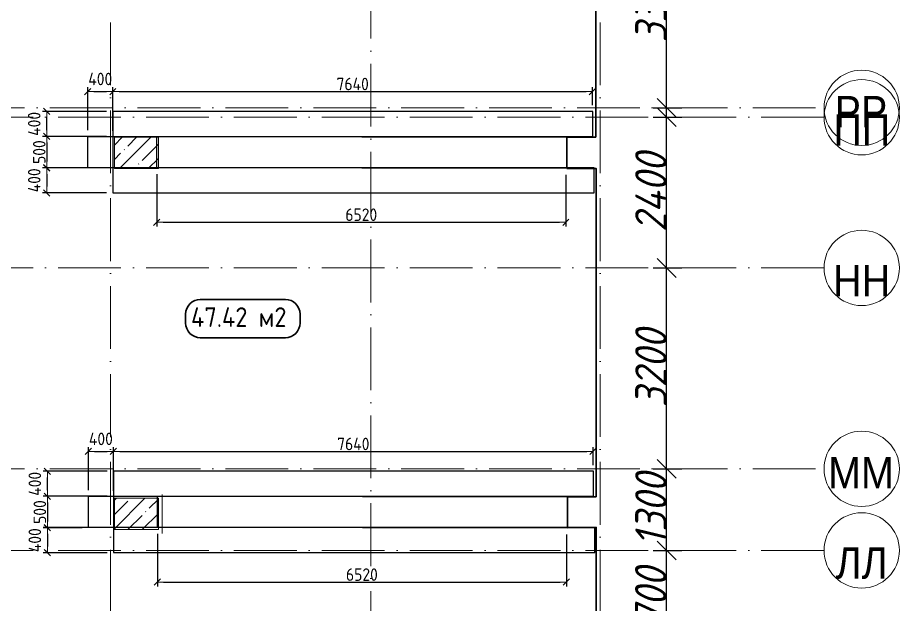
# Model space of a CAD drawing. Header units: millimetres. Extents: x -537608 to 253996, y -217170 to 186033.
# Drawn here: x 81636 to 95682, y 150270 to 159615 of the extents above; entities that cross this region are included whole.
import ezdxf

# ---------------------------------------------------------------- set-up
doc = ezdxf.new("R2010")
doc.units = ezdxf.units.MM
doc.linetypes.add('50_200_ШТРИХ_1Т_ш5_п1_п1_', pattern=[1400, 1000, -200, 0, -200])
for name, color, linetype, lineweight in [('A-ANNO-DIMS', 7, 'Continuous', 9), ('A-WALL', 7, 'Continuous', 5), ('S-COLS', 7, 'Continuous', 9), ('S-COLS-1', 7, 'Continuous', 5), ('Размеры', 7, 'Continuous', 15)]:
    doc.layers.add(name, color=color, linetype=linetype, lineweight=lineweight)
for name, color, linetype, lineweight, true_color in [('Оси-1', 7, 'Continuous', 20, 0xaaaaaa), ('Оси-2', 7, 'Continuous', 9, 0xaaaaaa), ('Оси-3', 7, '50_200_ШТРИХ_1Т_ш5_п1_п1_', 9, 0xaaaaaa)]:
    doc.layers.add(name, color=color, linetype=linetype, lineweight=lineweight, true_color=true_color)
doc.layers.add('Условные обозначения', color=90, linetype='Continuous')
doc.styles.add('Arial', font='arial.ttf', dxfattribs={"width": 0.9, "height": 500})
doc.styles.add('ISOCPEUR_I_1', font='isocpeui.ttf', dxfattribs={"width": 0.9, "height": 500})
doc.styles.add('СПДС', font='isocpeur.ttf', dxfattribs={"width": 0.9})
doc.dimstyles.new('ISO-2_5_0_9К_БОЛЬШОЙ', dxfattribs={"dimscale": 304.8, "dimtxt": 497.990588, "dimasz": 0.984252, "dimexe": 0.787402, "dimexo": 0, "dimgap": 0, "dimtad": 1, "dimdec": 0, "dimzin": 0, "dimdsep": 46, "dimtxsty": 'ISOCPEUR_I_1', "dimblk1": 'OBLIQUE', "dimblk2": 'OBLIQUE', "dimsah": 1, "dimcen": 0.09, "dimdle": 0.787402, "dimazin": 0, "dimtfac": 1, "dimtdec": 4, "dimtix": 1, "dimtmove": 0, "dimatfit": 3, "dimfxl": 1, "dimtvp": 1, "dimtolj": 1, "dimtzin": 0, "dimarcsym": 2})
doc.dimstyles.new('Размера А3', dxfattribs={"dimtxt": 200, "dimasz": 100, "dimexe": 70, "dimexo": 100, "dimgap": 20, "dimtad": 1, "dimdec": 0, "dimrnd": 10, "dimzin": 0, "dimdsep": 46, "dimtxsty": 'СПДС', "dimblk": 'ARROWHEAD_6', "dimcen": 1, "dimclrd": 256, "dimclre": 256, "dimclrt": 256, "dimazin": 0, "dimtfac": 1, "dimtdec": 0, "dimtmove": 2, "dimatfit": 3, "dimfxl": 1, "dimtolj": 1, "dimtzin": 0, "dimarcsym": 0})

# ---------------------------------------------------------------- blocks, each defined once
blk = doc.blocks.new('BSC_Колонна _Прямоугольная - 500х700-V240-АИ_План этажа_Стены_3')
at = {"layer": 'S-COLS-1'}
h = blk.add_hatch(dxfattribs=at)
h.set_pattern_fill('FP_168', color=256, style=0, pattern_type=2)
h.set_pattern_definition([(315, (-64381.04, 93900), (228.0985, 228.0985), []), (315, (-64381.04, 93671.9), (228.0985, 228.0985), [403.225, -80.645, 6.706, -73.939])])
h.paths.add_polyline_path([(-250, 350), (-250, -350), (250, -350), (250, 350), (-17, 350)])
for p, q in [((250, 350), (-250, 350)), ((-250, 350), (-250, -350)), ((250, -350), (250, 350)), ((-250, -350), (250, -350))]:
    blk.add_line(p, q, dxfattribs=at)
blk = doc.blocks.new('BSC_Колонна _Прямоугольная - 500х700-V241-АИ_План этажа_Стены_3')
at = {"layer": 'S-COLS-1'}
h = blk.add_hatch(dxfattribs=at)
h.set_pattern_fill('FP_169', color=256, style=0, pattern_type=2)
h.set_pattern_definition([(315, (-70131.04, 93900), (228.0985, 228.0985), []), (315, (-70131.04, 93671.9), (228.0985, 228.0985), [403.225, -80.645, 6.706, -73.939])])
h.paths.add_polyline_path([(-250, 350), (-250, -350), (250, -350), (250, 350), (-103, 350)])
for p, q in [((250, 350), (-250, 350)), ((-250, 350), (-250, -350)), ((250, -350), (250, 350)), ((-250, -350), (250, -350))]:
    blk.add_line(p, q, dxfattribs=at)
blk = doc.blocks.new('Ось сетки - Круг_Ø6_00__ISO-2_5_0_9K_-17386508-АИ_План этажа_Стены_3')
at = {"layer": 'Оси-1'}
blk.add_circle((0, 0), 3, dxfattribs=at)
blk = doc.blocks.new('_Oblique')
at = {"color": 0, "linetype": 'ByBlock', "lineweight": -2}
blk.add_line((-0.5, -0.5), (0.5, 0.5), dxfattribs=at)
blk = doc.blocks.new('*D32')
at = {"layer": 'A-ANNO-DIMS', "color": 0, "lineweight": -2, "transparency": 16777216}
for p, q in [((45551, 96066), (45551, 98246)), ((45339, 98006), (45791, 98006)), ((45339, 96306), (45791, 96306))]:
    blk.add_line(p, q, dxfattribs=at)
at = {"layer": 'Defpoints', "color": 0, "transparency": 16777216}
for p in [(45339, 98006), (45551, 98006), (45339, 96306)]:
    blk.add_point(p, dxfattribs=at)
at = {"layer": 'A-ANNO-DIMS', "color": 0, "lineweight": -2, "transparency": 16777216, "xscale": 300, "yscale": 300, "zscale": 300}
for p, rotation in [((45551, 98006), 90), ((45551, 96306), 270)]:
    blk.add_blockref('_Oblique', p, dxfattribs=dict(at, rotation=rotation))
at = {"layer": 'A-ANNO-DIMS', "color": 0, "transparency": 16777216, "insert": (45298, 97156), "char_height": 500, "width": 1402.04, "attachment_point": 5, "rotation": 90, "style": 'ISOCPEUR_I_1'}
blk.add_mtext('\\A1;1700', dxfattribs=at)
blk = doc.blocks.new('*D33')
at = {"layer": 'A-ANNO-DIMS', "color": 0, "lineweight": -2, "transparency": 16777216}
for p, q in [((45551, 97766), (45551, 99546)), ((45339, 99306), (45791, 99306)), ((45339, 98006), (45791, 98006))]:
    blk.add_line(p, q, dxfattribs=at)
at = {"layer": 'Defpoints', "color": 0, "transparency": 16777216}
for p in [(45339, 99306), (45551, 99306), (45339, 98006)]:
    blk.add_point(p, dxfattribs=at)
at = {"layer": 'A-ANNO-DIMS', "color": 0, "lineweight": -2, "transparency": 16777216, "xscale": 300, "yscale": 300, "zscale": 300}
for p, rotation in [((45551, 99306), 90), ((45551, 98006), 270)]:
    blk.add_blockref('_Oblique', p, dxfattribs=dict(at, rotation=rotation))
at = {"layer": 'A-ANNO-DIMS', "color": 0, "transparency": 16777216, "insert": (45301, 98656), "char_height": 500, "width": 1402.04, "attachment_point": 5, "rotation": 90, "style": 'ISOCPEUR_I_1'}
blk.add_mtext('\\A1;1300', dxfattribs=at)
blk = doc.blocks.new('*D34')
at = {"layer": 'A-ANNO-DIMS', "color": 0, "lineweight": -2, "transparency": 16777216}
for p, q in [((45551, 99066), (45551, 102746)), ((45339, 102506), (45791, 102506)), ((45339, 99306), (45791, 99306))]:
    blk.add_line(p, q, dxfattribs=at)
at = {"layer": 'Defpoints', "color": 0, "transparency": 16777216}
for p in [(45339, 102506), (45551, 102506), (45339, 99306)]:
    blk.add_point(p, dxfattribs=at)
at = {"layer": 'A-ANNO-DIMS', "color": 0, "lineweight": -2, "transparency": 16777216, "xscale": 300, "yscale": 300, "zscale": 300}
for p, rotation in [((45551, 102506), 90), ((45551, 99306), 270)]:
    blk.add_blockref('_Oblique', p, dxfattribs=dict(at, rotation=rotation))
at = {"layer": 'A-ANNO-DIMS', "color": 0, "transparency": 16777216, "insert": (45301, 100906), "char_height": 500, "width": 1516.96, "attachment_point": 5, "rotation": 90, "style": 'ISOCPEUR_I_1'}
blk.add_mtext('\\A1;3200', dxfattribs=at)
blk = doc.blocks.new('*D35')
at = {"layer": 'A-ANNO-DIMS', "color": 0, "lineweight": -2, "transparency": 16777216}
for p, q in [((45551, 102266), (45551, 105146)), ((45339, 104906), (45791, 104906)), ((45339, 102506), (45791, 102506))]:
    blk.add_line(p, q, dxfattribs=at)
at = {"layer": 'Defpoints', "color": 0, "transparency": 16777216}
for p in [(45339, 104906), (45551, 104906), (45339, 102506)]:
    blk.add_point(p, dxfattribs=at)
at = {"layer": 'A-ANNO-DIMS', "color": 0, "lineweight": -2, "transparency": 16777216, "xscale": 300, "yscale": 300, "zscale": 300}
for p, rotation in [((45551, 104906), 90), ((45551, 102506), 270)]:
    blk.add_blockref('_Oblique', p, dxfattribs=dict(at, rotation=rotation))
at = {"layer": 'A-ANNO-DIMS', "color": 0, "transparency": 16777216, "insert": (45301, 103706), "char_height": 500, "width": 1562.92, "attachment_point": 5, "rotation": 90, "style": 'ISOCPEUR_I_1'}
blk.add_mtext('\\A1;2400', dxfattribs=at)
blk = doc.blocks.new('*D36')
at = {"layer": 'A-ANNO-DIMS', "color": 0, "lineweight": -2, "transparency": 16777216}
for p, q in [((45551, 104816), (45551, 108646)), ((45339, 108406), (45791, 108406)), ((45339, 105056), (45791, 105056))]:
    blk.add_line(p, q, dxfattribs=at)
at = {"layer": 'Defpoints', "color": 0, "transparency": 16777216}
for p in [(45339, 108406), (45551, 108406), (45339, 105056)]:
    blk.add_point(p, dxfattribs=at)
at = {"layer": 'A-ANNO-DIMS', "color": 0, "lineweight": -2, "transparency": 16777216, "xscale": 300, "yscale": 300, "zscale": 300}
for p, rotation in [((45551, 108406), 90), ((45551, 105056), 270)]:
    blk.add_blockref('_Oblique', p, dxfattribs=dict(at, rotation=rotation))
at = {"layer": 'A-ANNO-DIMS', "color": 0, "transparency": 16777216, "insert": (45301, 106731), "char_height": 500, "width": 1516.96, "attachment_point": 5, "rotation": 90, "style": 'ISOCPEUR_I_1'}
blk.add_mtext('\\A1;3350', dxfattribs=at)
blk = doc.blocks.new('ARROWHEAD_6')
at = {"color": 0, "linetype": 'Continuous'}
for p, q in [((0, 0), (-1, 0)), ((-0.5, -0.5), (0.5, 0.5))]:
    blk.add_line(p, q, dxfattribs=at)
blk = doc.blocks.new('*D66')
at = {"layer": 'Defpoints', "color": 0, "transparency": 16777216}
for p in [(82100, 158122), (83152, 158122), (83152, 157724)]:
    blk.add_point(p, dxfattribs=at)
at = {"layer": 'Размеры', "lineweight": -2, "transparency": 16777216}
for p, q in [((83052, 158122), (82030, 158122)), ((82100, 157824), (82100, 158022)), ((83052, 157724), (82030, 157724))]:
    blk.add_line(p, q, dxfattribs=at)
at = {"layer": 'Размеры', "lineweight": -2, "transparency": 16777216, "xscale": 100, "yscale": 100, "zscale": 100}
for p, rotation in [((82100, 158122), 90), ((82100, 157724), 270)]:
    blk.add_blockref('ARROWHEAD_6', p, dxfattribs=dict(at, rotation=rotation))
at = {"layer": 'Размеры', "transparency": 16777216, "insert": (81900, 157923), "char_height": 200, "attachment_point": 5, "rotation": 90, "style": 'СПДС'}
blk.add_mtext('\\A1;400', dxfattribs=at)
blk = doc.blocks.new('*D67')
at = {"layer": 'Defpoints', "color": 0, "transparency": 16777216}
for p in [(83152, 158438), (82752, 157724), (83152, 157710)]:
    blk.add_point(p, dxfattribs=at)
at = {"layer": 'Размеры', "lineweight": -2, "transparency": 16777216}
for p, q in [((82752, 157824), (82752, 158508)), ((83152, 157810), (83152, 158508)), ((82852, 158438), (83052, 158438))]:
    blk.add_line(p, q, dxfattribs=at)
at = {"layer": 'Размеры', "lineweight": -2, "transparency": 16777216, "xscale": 100, "yscale": 100, "zscale": 100, "rotation": 180}
blk.add_blockref('ARROWHEAD_6', (82752, 158438), dxfattribs=at)
at = {"layer": 'Размеры', "lineweight": -2, "transparency": 16777216, "xscale": 100, "yscale": 100, "zscale": 100}
blk.add_blockref('ARROWHEAD_6', (83152, 158438), dxfattribs=at)
at = {"layer": 'Размеры', "transparency": 16777216, "insert": (82952, 158638), "char_height": 200, "attachment_point": 5, "style": 'СПДС'}
blk.add_mtext('\\A1;400', dxfattribs=at)
blk = doc.blocks.new('*D68')
at = {"layer": 'Defpoints', "color": 0, "transparency": 16777216}
for p in [(83152, 157224), (82100, 156824), (83152, 156824)]:
    blk.add_point(p, dxfattribs=at)
at = {"layer": 'Размеры', "lineweight": -2, "transparency": 16777216}
for p, q in [((83052, 157224), (82030, 157224)), ((82100, 157124), (82100, 156924)), ((83052, 156824), (82030, 156824))]:
    blk.add_line(p, q, dxfattribs=at)
at = {"layer": 'Размеры', "lineweight": -2, "transparency": 16777216, "xscale": 100, "yscale": 100, "zscale": 100}
for p, rotation in [((82100, 157224), 90), ((82100, 156824), 270)]:
    blk.add_blockref('ARROWHEAD_6', p, dxfattribs=dict(at, rotation=rotation))
at = {"layer": 'Размеры', "transparency": 16777216, "insert": (81900, 157024), "char_height": 200, "attachment_point": 5, "rotation": 90, "style": 'СПДС'}
blk.add_mtext('\\A1;400', dxfattribs=at)
blk = doc.blocks.new('*D69')
at = {"layer": 'Defpoints', "color": 0, "transparency": 16777216}
for p in [(82752, 157724), (82100, 157222), (82752, 157222)]:
    blk.add_point(p, dxfattribs=at)
at = {"layer": 'Размеры', "lineweight": -2, "transparency": 16777216}
for p, q in [((82652, 157724), (82030, 157724)), ((82100, 157624), (82100, 157322)), ((82652, 157222), (82030, 157222))]:
    blk.add_line(p, q, dxfattribs=at)
at = {"layer": 'Размеры', "lineweight": -2, "transparency": 16777216, "xscale": 100, "yscale": 100, "zscale": 100}
for p, rotation in [((82100, 157724), 90), ((82100, 157222), 270)]:
    blk.add_blockref('ARROWHEAD_6', p, dxfattribs=dict(at, rotation=rotation))
at = {"layer": 'Размеры', "transparency": 16777216, "insert": (81980, 157473), "char_height": 200, "attachment_point": 5, "rotation": 90, "style": 'СПДС'}
blk.add_mtext('\\A1;500', dxfattribs=at)
blk = doc.blocks.new('*D70')
at = {"layer": 'Defpoints', "color": 0, "transparency": 16777216}
for p in [(90793, 158438), (83152, 158122), (90793, 158122)]:
    blk.add_point(p, dxfattribs=at)
at = {"layer": 'Размеры', "lineweight": -2, "transparency": 16777216}
for p, q in [((83152, 158222), (83152, 158508)), ((90793, 158222), (90793, 158508)), ((83252, 158438), (90693, 158438))]:
    blk.add_line(p, q, dxfattribs=at)
at = {"layer": 'Размеры', "lineweight": -2, "transparency": 16777216, "xscale": 100, "yscale": 100, "zscale": 100, "rotation": 180}
blk.add_blockref('ARROWHEAD_6', (83152, 158438), dxfattribs=at)
at = {"layer": 'Размеры', "lineweight": -2, "transparency": 16777216, "xscale": 100, "yscale": 100, "zscale": 100}
blk.add_blockref('ARROWHEAD_6', (90793, 158438), dxfattribs=at)
at = {"layer": 'Размеры', "transparency": 16777216, "insert": (86973, 158558), "char_height": 200, "attachment_point": 5, "style": 'СПДС'}
blk.add_mtext('\\A1;7640', dxfattribs=at)
blk = doc.blocks.new('*D71')
at = {"layer": 'Defpoints', "color": 0, "transparency": 16777216}
for p in [(83852, 157224), (90369, 157213), (90369, 156356)]:
    blk.add_point(p, dxfattribs=at)
at = {"layer": 'Размеры', "lineweight": -2, "transparency": 16777216}
for p, q in [((83852, 157124), (83852, 156286)), ((90369, 157113), (90369, 156286)), ((83952, 156356), (90269, 156356))]:
    blk.add_line(p, q, dxfattribs=at)
at = {"layer": 'Размеры', "lineweight": -2, "transparency": 16777216, "xscale": 100, "yscale": 100, "zscale": 100, "rotation": 180}
blk.add_blockref('ARROWHEAD_6', (83852, 156356), dxfattribs=at)
at = {"layer": 'Размеры', "lineweight": -2, "transparency": 16777216, "xscale": 100, "yscale": 100, "zscale": 100}
blk.add_blockref('ARROWHEAD_6', (90369, 156356), dxfattribs=at)
at = {"layer": 'Размеры', "transparency": 16777216, "insert": (87110, 156476), "char_height": 200, "attachment_point": 5, "style": 'СПДС'}
blk.add_mtext('\\A1;6520', dxfattribs=at)
blk = doc.blocks.new('*D72')
at = {"layer": 'Defpoints', "color": 0, "transparency": 16777216}
for p in [(82110, 152389), (83162, 152389), (83162, 151991)]:
    blk.add_point(p, dxfattribs=at)
at = {"layer": 'Размеры', "lineweight": -2, "transparency": 16777216}
for p, q in [((83062, 152389), (82040, 152389)), ((82110, 152091), (82110, 152289)), ((83062, 151991), (82040, 151991))]:
    blk.add_line(p, q, dxfattribs=at)
at = {"layer": 'Размеры', "lineweight": -2, "transparency": 16777216, "xscale": 100, "yscale": 100, "zscale": 100}
for p, rotation in [((82110, 152389), 90), ((82110, 151991), 270)]:
    blk.add_blockref('ARROWHEAD_6', p, dxfattribs=dict(at, rotation=rotation))
at = {"layer": 'Размеры', "transparency": 16777216, "insert": (81910, 152190), "char_height": 200, "attachment_point": 5, "rotation": 90, "style": 'СПДС'}
blk.add_mtext('\\A1;400', dxfattribs=at)
blk = doc.blocks.new('*D73')
at = {"layer": 'Defpoints', "color": 0, "transparency": 16777216}
for p in [(83162, 152705), (82762, 151991), (83162, 151978)]:
    blk.add_point(p, dxfattribs=at)
at = {"layer": 'Размеры', "lineweight": -2, "transparency": 16777216}
for p, q in [((82762, 152091), (82762, 152775)), ((82862, 152705), (83062, 152705)), ((83162, 152078), (83162, 152775))]:
    blk.add_line(p, q, dxfattribs=at)
at = {"layer": 'Размеры', "lineweight": -2, "transparency": 16777216, "xscale": 100, "yscale": 100, "zscale": 100, "rotation": 180}
blk.add_blockref('ARROWHEAD_6', (82762, 152705), dxfattribs=at)
at = {"layer": 'Размеры', "lineweight": -2, "transparency": 16777216, "xscale": 100, "yscale": 100, "zscale": 100}
blk.add_blockref('ARROWHEAD_6', (83162, 152705), dxfattribs=at)
at = {"layer": 'Размеры', "transparency": 16777216, "insert": (82962, 152905), "char_height": 200, "attachment_point": 5, "style": 'СПДС'}
blk.add_mtext('\\A1;400', dxfattribs=at)
blk = doc.blocks.new('*D74')
at = {"layer": 'Defpoints', "color": 0, "transparency": 16777216}
for p in [(83162, 151492), (82110, 151092), (83162, 151092)]:
    blk.add_point(p, dxfattribs=at)
at = {"layer": 'Размеры', "lineweight": -2, "transparency": 16777216}
for p, q in [((83062, 151492), (82040, 151492)), ((82110, 151392), (82110, 151192)), ((83062, 151092), (82040, 151092))]:
    blk.add_line(p, q, dxfattribs=at)
at = {"layer": 'Размеры', "lineweight": -2, "transparency": 16777216, "xscale": 100, "yscale": 100, "zscale": 100}
for p, rotation in [((82110, 151492), 90), ((82110, 151092), 270)]:
    blk.add_blockref('ARROWHEAD_6', p, dxfattribs=dict(at, rotation=rotation))
at = {"layer": 'Размеры', "transparency": 16777216, "insert": (81910, 151292), "char_height": 200, "attachment_point": 5, "rotation": 90, "style": 'СПДС'}
blk.add_mtext('\\A1;400', dxfattribs=at)
blk = doc.blocks.new('*D75')
at = {"layer": 'Defpoints', "color": 0, "transparency": 16777216}
for p in [(82762, 151991), (82110, 151489), (82762, 151489)]:
    blk.add_point(p, dxfattribs=at)
at = {"layer": 'Размеры', "lineweight": -2, "transparency": 16777216}
for p, q in [((82662, 151991), (82040, 151991)), ((82110, 151891), (82110, 151589)), ((82662, 151489), (82040, 151489))]:
    blk.add_line(p, q, dxfattribs=at)
at = {"layer": 'Размеры', "lineweight": -2, "transparency": 16777216, "xscale": 100, "yscale": 100, "zscale": 100}
for p, rotation in [((82110, 151991), 90), ((82110, 151489), 270)]:
    blk.add_blockref('ARROWHEAD_6', p, dxfattribs=dict(at, rotation=rotation))
at = {"layer": 'Размеры', "transparency": 16777216, "insert": (81990, 151740), "char_height": 200, "attachment_point": 5, "rotation": 90, "style": 'СПДС'}
blk.add_mtext('\\A1;500', dxfattribs=at)
blk = doc.blocks.new('*D76')
at = {"layer": 'Defpoints', "color": 0, "transparency": 16777216}
for p in [(90803, 152705), (83162, 152389), (90803, 152389)]:
    blk.add_point(p, dxfattribs=at)
at = {"layer": 'Размеры', "lineweight": -2, "transparency": 16777216}
for p, q in [((83162, 152489), (83162, 152775)), ((83262, 152705), (90703, 152705)), ((90803, 152489), (90803, 152775))]:
    blk.add_line(p, q, dxfattribs=at)
at = {"layer": 'Размеры', "lineweight": -2, "transparency": 16777216, "xscale": 100, "yscale": 100, "zscale": 100, "rotation": 180}
blk.add_blockref('ARROWHEAD_6', (83162, 152705), dxfattribs=at)
at = {"layer": 'Размеры', "lineweight": -2, "transparency": 16777216, "xscale": 100, "yscale": 100, "zscale": 100}
blk.add_blockref('ARROWHEAD_6', (90803, 152705), dxfattribs=at)
at = {"layer": 'Размеры', "transparency": 16777216, "insert": (86983, 152825), "char_height": 200, "attachment_point": 5, "style": 'СПДС'}
blk.add_mtext('\\A1;7640', dxfattribs=at)
blk = doc.blocks.new('*D77')
at = {"layer": 'Defpoints', "color": 0, "transparency": 16777216}
for p in [(83862, 151492), (90379, 151480), (90379, 150624)]:
    blk.add_point(p, dxfattribs=at)
at = {"layer": 'Размеры', "lineweight": -2, "transparency": 16777216}
for p, q in [((83862, 151392), (83862, 150554)), ((90379, 151380), (90379, 150554)), ((83962, 150624), (90279, 150624))]:
    blk.add_line(p, q, dxfattribs=at)
at = {"layer": 'Размеры', "lineweight": -2, "transparency": 16777216, "xscale": 100, "yscale": 100, "zscale": 100, "rotation": 180}
blk.add_blockref('ARROWHEAD_6', (83862, 150624), dxfattribs=at)
at = {"layer": 'Размеры', "lineweight": -2, "transparency": 16777216, "xscale": 100, "yscale": 100, "zscale": 100}
blk.add_blockref('ARROWHEAD_6', (90379, 150624), dxfattribs=at)
at = {"layer": 'Размеры', "transparency": 16777216, "insert": (87120, 150744), "char_height": 200, "attachment_point": 5, "style": 'СПДС'}
blk.add_mtext('\\A1;6520', dxfattribs=at)
blk = doc.blocks.new('osi')
at = {"layer": 'Оси-3'}
for p, q in [((36690.8, 83013.9), (36690.8, 126205.7)), ((40840.8, 82355.8), (40840.8, 126205.7)), ((44490.8, 83013.9), (44490.8, 126205.7)), ((25922, 105055.8), (48058.7, 105055.8)), ((48058.7, 104905.8), (6276.8, 104905.8)), ((48058.7, 102505.8), (6276.8, 102505.8)), ((25922, 99305.8), (48058.7, 99305.8)), ((48058.7, 98005.8), (6276.8, 98005.8))]:
    blk.add_line(p, q, dxfattribs=at)
at = {"layer": 'Оси-1', "xscale": 199.9999999999999, "yscale": 199.9999999999999, "zscale": 199.9999999999999}
for p, rotation in [((48658.7, 105055.8), 269.9999999999995), ((48658.7, 104905.8), 89.99999999999982), ((48658.7, 102505.8), 89.9999999999998), ((48658.7, 99305.8), 269.9999999999995), ((48658.7, 98005.8), 89.9999999999998)]:
    blk.add_blockref('Ось сетки - Круг_Ø6_00__ISO-2_5_0_9K_-17386508-АИ_План этажа_Стены_3', p, dxfattribs=dict(at, rotation=rotation))
at = {"layer": 'Оси-2', "char_height": 500, "attachment_point": 5, "line_spacing_factor": 0.936439, "style": 'Arial'}
for s, insert, width in [('\\pxqc,t4.572,9.144,13.716,18.288,22.86,27.432,32.004,36.576,41.148,45.72,50.292,54.864,59.436,64.008,68.58,73.152,77.724,82.296,86.868,91.44,96.012,100.584,105.156,109.728,114.3,118.872,123.444,128.016,132.588,137.16,141.732,146.304;{РР}', (48647.3, 104994), 846), ('\\pxqc,t4.572,9.144,13.716,18.288,22.86,27.432,32.004,36.576,41.148,45.72,50.292,54.864,59.436,64.008,68.58,73.152,77.724,82.296,86.868,91.44,96.012,100.584,105.156,109.728,114.3,118.872,123.444,128.016,132.588,137.16,141.732,146.304;{ПП}', (48658.5, 104702.9), 916.2), ('\\pxqc,t4.572,9.144,13.716,18.288,22.86,27.432,32.004,36.576,41.148,45.72,50.292,54.864,59.436,64.008,68.58,73.152,77.724,82.296,86.868,91.44,96.012,100.584,105.156,109.728,114.3,118.872,123.444,128.016,132.588,137.16,141.732,146.304;{НН}', (48658.5, 102302.9), 916.2), ('\\pxqc,t4.572,9.144,13.716,18.288,22.86,27.432,32.004,36.576,41.148,45.72,50.292,54.864,59.436,64.008,68.58,73.152,77.724,82.296,86.868,91.44,96.012,100.584,105.156,109.728,114.3,118.872,123.444,128.016,132.588,137.16,141.732,146.304;{ММ}', (48647.3, 99244), 1036.8), ('\\pxqc,t4.572,9.144,13.716,18.288,22.86,27.432,32.004,36.576,41.148,45.72,50.292,54.864,59.436,64.008,68.58,73.152,77.724,82.296,86.868,91.44,96.012,100.584,105.156,109.728,114.3,118.872,123.444,128.016,132.588,137.16,141.732,146.304;{ЛЛ}', (48657.6, 97802.9), 846)]:
    blk.add_mtext(s, dxfattribs=dict(at, insert=insert, width=width))
at = {"layer": 'A-ANNO-DIMS'}
for base, p1, p2, override, picture, middle in [((45551.2, 108405.8), (45339.1, 105055.8), (45339.1, 108405.8), {"dimpost": '<>', "dimfxl": 3350}, '*D36', (45301.2, 106730.8)), ((45551.2, 104905.8), (45339.1, 102505.8), (45339.1, 104905.8), {"dimpost": '<>', "dimfxl": 2400}, '*D35', (45301.2, 103705.8)), ((45551.2, 102505.8), (45339.1, 99305.8), (45339.1, 102505.8), {"dimpost": '<>', "dimfxl": 3200}, '*D34', (45301.2, 100905.8)), ((45551.2, 99305.8), (45339.1, 98005.8), (45339.1, 99305.8), {"dimpost": '<>', "dimfxl": 1300}, '*D33', (45301.2, 98655.8)), ((45551.2, 98005.8), (45339.1, 96305.8), (45339.1, 98005.8), {"dimpost": '<>', "dimfxl": 1700}, '*D32', (45298, 97155.8))]:
    dim = blk.add_linear_dim(base=base, p1=p1, p2=p2, angle=90, dimstyle='ISO-2_5_0_9К_БОЛЬШОЙ', override=override, dxfattribs=at)
    dim.commit()
    dim.dimension.update_dxf_attribs({"geometry": picture, "text_midpoint": middle})

msp = doc.modelspace()

# ---------------------------------------------------------------- linework, layer by layer
at = {"lineweight": 30}
msp.add_lwpolyline([(90573.4435, 169428.9537), (90573.4435, 169183.9537), (90818.4435, 169183.9537), (90818.4435, 166913.0221), (90383.4435, 166913.0221), (90394.0501, 166394.2912), (90824.0501, 166394.2912), (90824.0501, 161063.0221), (90404.0501, 161063.0221), (90418.1922, 160549.0221), (90846.1922, 160549.0221), (90846.1922, 157713.0221), (90386.1922, 157713.0221), (90386.1922, 157213.0221), (90851.1922, 157213.0221), (90851.1922, 151983.0221), (90396.1922, 151983.0221), (90396.1922, 151494.0221), (90852.1922, 151494.0221), (90852.1922, 148963.0221), (90397.1922, 148963.0221), (90397.1922, 148463.0221), (90854.0501, 148463.0221), (90858.6207, 143904.0221)], dxfattribs=at)
at = {"color": 5}
for points in [[(83152.156, 157721.7662), (90799.0012, 157721.7662), (90799.0012, 158121.7662), (83152.156, 158121.7662)], [(83152.156, 157221.7662), (82752.156, 157221.7662), (82752.156, 157723.7408), (83152.156, 157723.7408)], [(83852.156, 157724.38), (90386.1922, 157713.0221), (90386.1922, 157213.0221), (83852.156, 157224.38)], [(83152.156, 156824.38), (90821.1434, 156824.38), (90821.1434, 157224.38), (83152.156, 157224.38)], [(83162.156, 151991.7662), (90809.0012, 151991.7662), (90809.0012, 152391.7662), (83162.156, 152391.7662)], [(83162.156, 151491.7662), (82762.156, 151491.7662), (82762.156, 151993.7408), (83162.156, 151993.7408)], [(83862.156, 151994.38), (90396.1922, 151983.0221), (90396.1922, 151483.0221), (83862.156, 151494.38)], [(83162.156, 151094.38), (90831.1434, 151094.38), (90831.1434, 151494.38), (83162.156, 151494.38)]]:
    msp.add_lwpolyline(points, close=True, dxfattribs=at)
at = {"color": 1, "lineweight": 30}
msp.add_lwpolyline([(84546.0306, 154517.3453), (85901.7526, 154517.3453, 0.4142135624), (86135.4978, 154751.0905), (86135.4978, 154891.8688, 0.4142135624), (85901.7526, 155125.614), (84546.0306, 155125.614, 0.4142135624), (84312.2854, 154891.8688), (84312.2854, 154751.0905, 0.4142135624)], format="xyb", close=True, dxfattribs=at)
at = {"layer": 'A-WALL', "color": 5}
msp.add_line((83937.2048, 151400.4082), (83937.2048, 152020.4082), dxfattribs=at)

# ---------------------------------------------------------------- block references
msp.add_blockref('osi', (46423.6239, 53122.5792))
at = {"layer": 'S-COLS', "color": 5, "rotation": 89.9999999999999}
for name, p in [('BSC_Колонна _Прямоугольная - 500х700-V241-АИ_План этажа_Стены_3', (83527.2048, 157460.4082)), ('BSC_Колонна _Прямоугольная - 500х700-V240-АИ_План этажа_Стены_3', (83527.2048, 151710.4082))]:
    msp.add_blockref(name, p, dxfattribs=at)

# ---------------------------------------------------------------- texts
at = {"layer": 'Условные обозначения', "color": 18, "true_color": 0x000000, "insert": (84398.1219, 155001.9103), "char_height": 313.87639, "attachment_point": 1, "style": 'СПДС'}
msp.add_mtext_dynamic_manual_height_columns('47.42 м2', width=7949.38318, gutter_width=1120.9871, heights=[0], dxfattribs=at)

# ---------------------------------------------------------------- dimensions: what is measured, and where the dimension line sits
at = {"layer": 'Размеры'}
for base, p1, p2, picture, middle in [((83152.156, 158437.663), (82752.156, 157723.7408), (83152.156, 157710.4082), '*D67', (82952.156, 158637.663)), ((90793.3946, 158437.663), (83152.156, 158121.7662), (90793.3946, 158121.7662), '*D70', (86972.7753, 158557.663)), ((90368.6176, 156356.4254), (83852.156, 157224.38), (90368.6176, 157213.0526), '*D71', (87110.3868, 156476.4254)), ((83162.156, 152705.0491), (82762.156, 151991.1269), (83162.156, 151977.7943), '*D73', (82962.156, 152905.0491)), ((90803.3946, 152705.0491), (83162.156, 152389.1523), (90803.3946, 152389.1523), '*D76', (86982.7753, 152825.0491)), ((90378.6176, 150623.8115), (83862.156, 151491.7662), (90378.6176, 151480.4388), '*D77', (87120.3868, 150743.8115))]:
    dim = msp.add_linear_dim(base=base, p1=p1, p2=p2, dimstyle='Размера А3', dxfattribs=at)
    dim.commit()
    dim.dimension.update_dxf_attribs({"geometry": picture, "text_midpoint": middle})
for base, p1, p2, picture, middle in [((82099.5668, 158121.7662), (83152.156, 157723.7408), (83152.156, 158121.7662), '*D66', (81899.5668, 157922.7535)), ((82099.5668, 157221.7662), (82752.156, 157723.7408), (82752.156, 157221.7662), '*D69', (81979.5668, 157472.7535)), ((82099.5668, 156824.38), (83152.156, 157224.38), (83152.156, 156824.38), '*D68', (81899.5668, 157024.38)), ((82109.5668, 152389.1523), (83162.156, 151991.1269), (83162.156, 152389.1523), '*D72', (81909.5668, 152190.1396)), ((82109.5668, 151489.1523), (82762.156, 151991.1269), (82762.156, 151489.1523), '*D75', (81989.5668, 151740.1396)), ((82109.5668, 151091.7662), (83162.156, 151491.7662), (83162.156, 151091.7662), '*D74', (81909.5668, 151291.7662))]:
    dim = msp.add_linear_dim(base=base, p1=p1, p2=p2, angle=90, dimstyle='Размера А3', dxfattribs=at)
    dim.commit()
    dim.dimension.update_dxf_attribs({"geometry": picture, "text_midpoint": middle})

doc.saveas('drawing.dxf')
